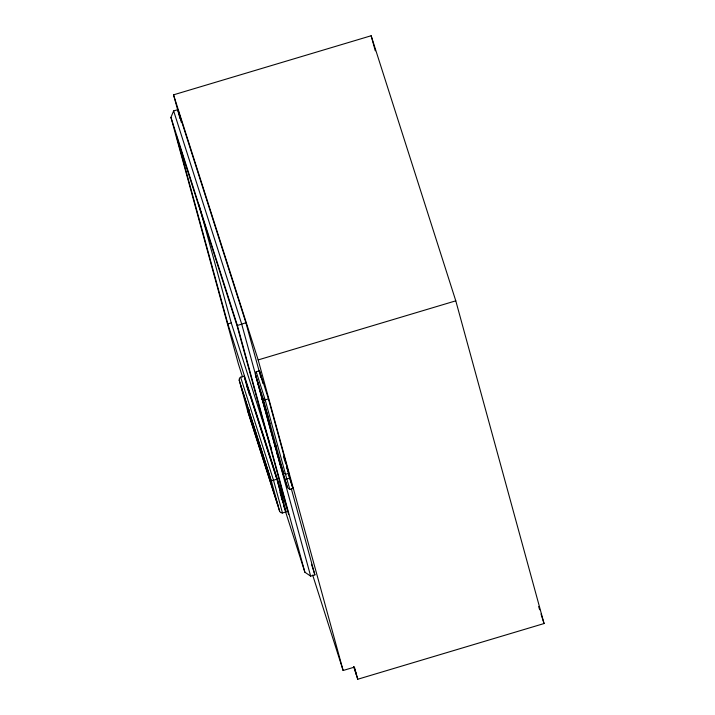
<?xml version="1.0" encoding="UTF-8"?>
<svg xmlns="http://www.w3.org/2000/svg" width="715" height="715" viewBox="0 0 715 715"><rect width="100%" height="100%" fill="white"/><g stroke="black" fill="none" stroke-linecap="round" stroke-linejoin="round"><path stroke-width="1.07" d="M277.241 452.193L277.107 453.23A4.951 4.898 -24.4 0 0 277.313 454.651L287.162 486.531A4.951 4.898 -24.4 0 0 287.77 487.836L289.843 489.453L292.962 488.524L286.402 466.448M242.501 376.841L238.435 364.096L170.939 117.358L173.638 110.914L177.874 109.654L245.915 322.751L260.939 377.699M256.202 371.773L255.371 373.874A4.013 3.968 -24.4 0 0 255.541 375.098L275.087 446.562L283.167 471.882A4.013 3.968 -24.4 0 0 283.703 472.999L285.535 474.304L288.806 473.33L268.438 398.881L259.474 370.799L256.202 371.773L265.167 399.855L285.535 474.304M285.231 479.452L290.049 477.888M279.565 511.011L271.334 480.909L277.009 479.113L244.137 376.153L240.624 377.207L239.48 378.128L239.176 380.103L247.497 410.553L279.565 511.011L280.477 512.467L282.184 513.039L285.982 511.922L277.009 479.113M291.3 488.676L314.886 574.869L310.65 576.129L304.885 572.223L237.38 325.486L245.915 322.751M180.001 118.476L173.539 94.836L371.148 35.75L455.786 300.836L544.061 623.543L357.741 679.25L353.684 666.523M227.853 323.931L176.355 135.68L237.183 326.21L288.681 514.46L227.853 323.931L231.249 322.912L198.886 204.588M357.741 679.25L354.425 667.113L343.129 670.491L258.169 359.922L455.786 300.836M263.781 398.353L262.191 398.836L268.036 417.158L257.516 381.756M268.438 398.881L263.638 400.409L255.532 375.098M249.437 409.775L247.56 410.339L277.974 505.603M276.678 446.08L275.087 446.553L275.624 446.473M280.003 461.604L279.288 461.747L287.162 486.531M263.674 400.561L283.167 471.882M538.645 606.579L539.664 609.761M541.014 613.997L544.061 623.543M173.539 94.836L258.169 359.922M353.988 667.149L356.365 674.576M173.638 110.914L241.679 324.02L310.65 576.129M283.489 456.688L285.812 463.964M286.483 466.046L288.476 472.284M288.645 475.001L292.962 488.524M261.94 398.487L269.975 423.655M285.276 473.616L289.843 489.453M170.939 117.358L237.38 325.486M311.499 564.269L314.886 574.869M312.669 575.057L343.129 670.491M231.249 322.912L269.778 443.577M270.458 445.695L271.468 448.868M276.919 479.434L246.505 384.169L249.419 394.814M279.896 492.269L283.283 502.86L277.214 480.498M281.236 497.068L285.982 511.922M283.524 505.326L304.885 572.223M240.624 377.207L273.496 480.167L282.47 512.977M271.334 480.909L239.176 380.103M240.857 385.859L271.271 481.124M371.148 35.75L375.268 50.81M259.474 370.799L262.959 383.562M177.874 109.654L181.413 122.578M244.423 377.216L247.899 389.916"/></g></svg>
